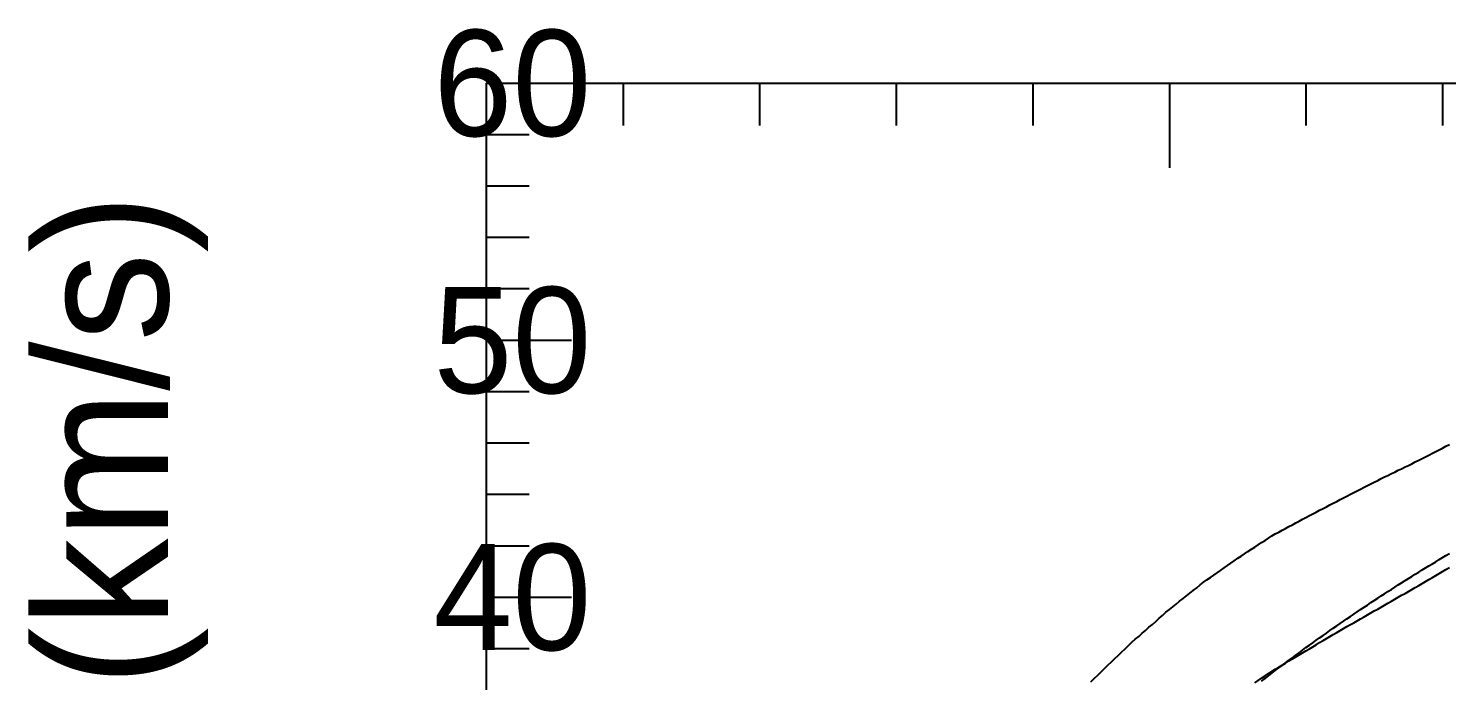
# Model space of a CAD drawing. Extents: x -35 to 179, y -35 to 142.
# Drawn here: x -34.5 to 72.4, y 71.2 to 120.3 of the extents above; entities that cross this region are included whole.
import ezdxf

# ---------------------------------------------------------------- set-up
doc = ezdxf.new("R2010")
doc.units = 0

msp = doc.modelspace()

# ---------------------------------------------------------------- linework, layer by layer
at = {"color": 0}
for p, q in [((10.29, 116.19), (10.29, 112.99)), ((20.58, 116.19), (20.58, 112.99)), ((30.88, 116.19), (30.88, 112.99)), ((41.17, 116.19), (41.17, 112.99)), ((51.46, 116.19), (51.46, 109.79)), ((61.75, 116.19), (61.75, 112.99)), ((72.05, 116.19), (72.05, 112.99)), ((0, 112.31), (3.2, 112.31)), ((0, 108.44), (3.2, 108.44)), ((0, 104.57), (3.2, 104.57)), ((0, 100.7), (3.2, 100.7)), ((0, 96.82), (6.4, 96.82)), ((0, 92.95), (3.2, 92.95)), ((0, 89.08), (3.2, 89.08)), ((0, 85.2), (3.2, 85.2)), ((0, 81.33), (3.2, 81.33)), ((0, 77.46), (6.4, 77.46)), ((0, 73.59), (3.2, 73.59))]:
    msp.add_line(p, q, dxfattribs=at)
msp.add_lwpolyline([(0, 0), (0, 116.19), (179.2, 116.19), (179.2, 0)], close=True, dxfattribs=at)
at = {"color": 6}
msp.add_lwpolyline([(45.54, 71.08), (45.8, 71.33), (46.06, 71.58), (46.32, 71.83), (46.57, 72.08), (46.83, 72.32), (47.09, 72.57), (47.35, 72.82), (47.6, 73.06), (47.86, 73.31), (48.12, 73.56), (48.37, 73.8), (48.63, 74.05), (48.89, 74.28), (49.15, 74.5), (49.4, 74.73), (49.66, 74.95), (49.92, 75.18), (50.18, 75.4), (50.43, 75.63), (50.69, 75.86), (50.95, 76.08), (51.2, 76.31), (51.46, 76.52), (51.72, 76.72), (51.98, 76.93), (52.23, 77.14), (52.49, 77.34), (52.75, 77.55), (53.01, 77.75), (53.26, 77.96), (53.52, 78.16), (53.78, 78.37), (54.04, 78.57), (54.29, 78.75), (54.55, 78.93), (54.81, 79.11), (55.06, 79.29), (55.32, 79.47), (55.58, 79.65), (55.84, 79.84), (56.09, 80.02), (56.35, 80.2), (56.61, 80.38), (56.87, 80.55), (57.12, 80.72), (57.38, 80.89), (57.64, 81.06), (57.9, 81.23), (58.15, 81.4), (58.41, 81.56), (58.67, 81.73), (58.92, 81.9), (59.18, 82.07), (59.44, 82.22), (59.7, 82.35), (59.95, 82.49), (60.21, 82.63), (60.47, 82.77), (60.73, 82.91), (60.98, 83.05), (61.24, 83.18), (61.5, 83.32), (61.75, 83.46), (62.01, 83.6), (62.27, 83.73), (62.53, 83.86), (62.78, 84), (63.04, 84.13), (63.3, 84.27), (63.56, 84.4), (63.81, 84.53), (64.07, 84.67), (64.33, 84.8), (64.59, 84.94), (64.84, 85.07), (65.1, 85.2), (65.36, 85.33), (65.61, 85.46), (65.87, 85.59), (66.13, 85.73), (66.39, 85.86), (66.64, 85.99), (66.9, 86.12), (67.16, 86.25), (67.42, 86.38), (67.67, 86.51), (67.93, 86.63), (68.19, 86.76), (68.44, 86.88), (68.7, 87.01), (68.96, 87.13), (69.22, 87.26), (69.47, 87.38), (69.73, 87.51), (69.99, 87.64), (70.25, 87.77), (70.5, 87.9), (70.76, 88.03), (71.02, 88.16), (71.28, 88.29), (71.53, 88.42), (71.79, 88.55), (72.05, 88.69), (72.3, 88.82), (72.56, 88.95)], dxfattribs=at)
at = {"color": 3}
msp.add_lwpolyline([(58.41, 71.13), (58.67, 71.33), (58.92, 71.53), (59.18, 71.73), (59.44, 71.92), (59.7, 72.12), (59.95, 72.31), (60.21, 72.51), (60.47, 72.7), (60.73, 72.89), (60.98, 73.08), (61.24, 73.27), (61.5, 73.46), (61.75, 73.65), (62.01, 73.83), (62.27, 74.02), (62.53, 74.2), (62.78, 74.39), (63.04, 74.57), (63.3, 74.75), (63.56, 74.93), (63.81, 75.11), (64.07, 75.29), (64.33, 75.47), (64.59, 75.65), (64.84, 75.82), (65.1, 76), (65.36, 76.17), (65.61, 76.35), (65.87, 76.52), (66.13, 76.69), (66.39, 76.86), (66.64, 77.04), (66.9, 77.2), (67.16, 77.37), (67.42, 77.54), (67.67, 77.71), (67.93, 77.88), (68.19, 78.04), (68.44, 78.21), (68.7, 78.37), (68.96, 78.53), (69.22, 78.7), (69.47, 78.86), (69.73, 79.02), (69.99, 79.18), (70.25, 79.34), (70.5, 79.5), (70.76, 79.65), (71.02, 79.81), (71.28, 79.97), (71.53, 80.12), (71.79, 80.28), (72.05, 80.43), (72.3, 80.58), (72.56, 80.74)], dxfattribs=at)
at = {"color": 4}
msp.add_lwpolyline([(57.9, 71), (58.15, 71.18), (58.41, 71.35), (58.67, 71.52), (58.92, 71.69), (59.18, 71.86), (59.44, 72.02), (59.7, 72.18), (59.95, 72.33), (60.21, 72.49), (60.47, 72.65), (60.73, 72.8), (60.98, 72.96), (61.24, 73.11), (61.5, 73.26), (61.75, 73.42), (62.01, 73.57), (62.27, 73.72), (62.53, 73.87), (62.78, 74.03), (63.04, 74.18), (63.3, 74.33), (63.56, 74.48), (63.81, 74.63), (64.07, 74.78), (64.33, 74.93), (64.59, 75.08), (64.84, 75.23), (65.1, 75.38), (65.36, 75.53), (65.61, 75.67), (65.87, 75.82), (66.13, 75.97), (66.39, 76.12), (66.64, 76.27), (66.9, 76.42), (67.16, 76.56), (67.42, 76.71), (67.67, 76.86), (67.93, 77.01), (68.19, 77.15), (68.44, 77.3), (68.7, 77.45), (68.96, 77.59), (69.22, 77.74), (69.47, 77.88), (69.73, 78.02), (69.99, 78.18), (70.25, 78.33), (70.5, 78.48), (70.76, 78.63), (71.02, 78.78), (71.28, 78.93), (71.53, 79.08), (71.79, 79.23), (72.05, 79.38), (72.3, 79.53), (72.56, 79.68)], dxfattribs=at)

# ---------------------------------------------------------------- texts
at = {"color": 0}
for s, p in [('60', (-4, 112.19)), ('50', (-4, 92.82)), ('40', (-4, 73.46))]:
    msp.add_text(s, height=8, dxfattribs=at).set_placement(p)
msp.add_text('V (km/s)', height=10, rotation=90, dxfattribs=at).set_placement((-24, 58.09))

doc.saveas('drawing.dxf')
